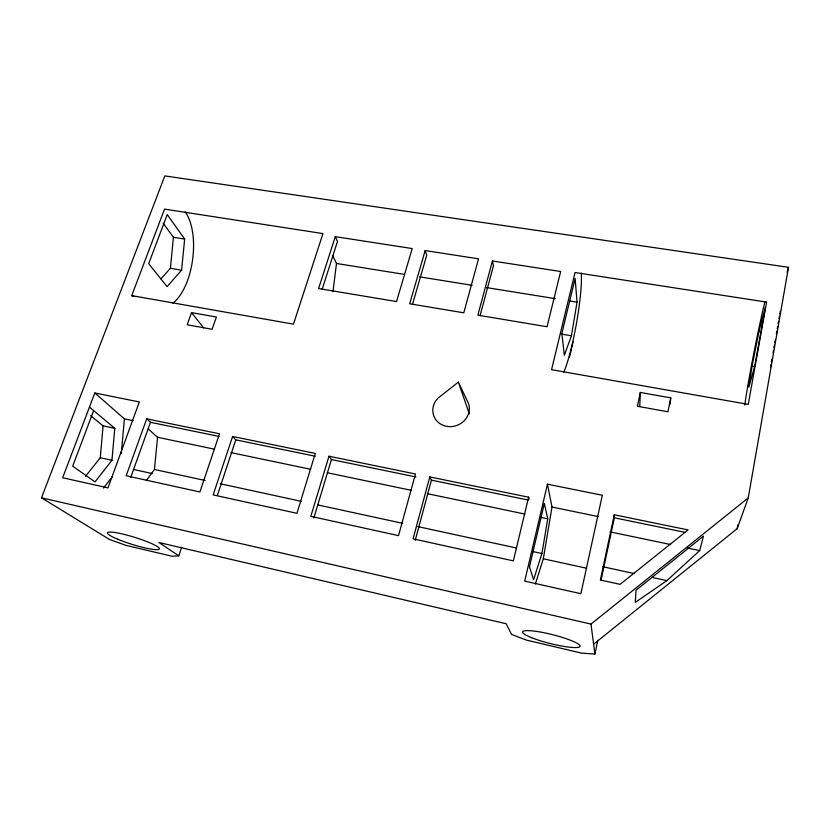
<?xml version="1.0" encoding="UTF-8"?>
<svg xmlns="http://www.w3.org/2000/svg" width="830" height="830" viewBox="0 0 830 830"><rect width="100%" height="100%" fill="white"/><g stroke="black" fill="none" stroke-linecap="round" stroke-linejoin="round"><path stroke-width="1.25" d="M639.743 406.524L640.345 392.455L670.764 397.871L670.059 404.22M85.5 476.327L100.295 457.745L103.065 425.883L90.584 415.602M93.666 410.622L72.698 466.159L95.025 481.898L111.946 460.266L114.789 428.332L89.453 407.094M121.263 453.657L124.396 418.828L94.807 392.984L62.665 477.748L107.993 487.895L139.326 401.948L94.807 392.984M160.906 278.901L170.42 268.298L173.408 237.245L163.147 223.146M146.36 480.518L154.442 469.49L157.555 437.275L148.228 428.913M181.594 270.186L184.644 239.061L167.235 214.565L148.684 263.691L167.089 286.64L181.594 270.186L170.42 268.298M332.965 291.724L336.482 263.473L332.612 255.453M752.042 366.186L748.899 387.174L754.844 365.574L765.25 307.65L758.952 331.409L752.042 366.186L754.46 366.59M571.424 335.787L577.026 302.162L575.138 278.444L561.858 333.484L564.327 355.282L571.424 335.787L561.205 334.065M541.917 553.517L547.738 518.843L544.356 503.385L529.488 566.828L533.597 579.693L541.917 553.517L533.057 551.597M535.36 584.009L543.318 558.798L552.002 507.037L547.458 484.191L602.321 495.251L580.875 593.689L524.695 581.125L547.458 484.191M770.593 366.901L771.039 364.349M771.485 361.797L771.931 359.245M773.041 352.875L773.487 350.322M773.934 347.77L774.38 345.218M774.826 342.666L775.272 340.113M776.372 333.826L776.807 331.326M777.243 328.815L777.679 326.315M778.125 323.804L778.561 321.303M778.997 318.793L779.432 316.292M779.868 313.782L780.314 311.281M593.616 644.225L737.196 528.658L748.245 497.896L788.5 267.312L164.828 175.908L41.5 497.813L109.612 539.531L125.911 545.341L171.986 556.235L178.792 555.851L181.687 547.271M737.196 528.658L737.87 524.84M670.764 397.871L667.932 411.784L637.409 406.254L640.345 392.455M178.792 555.851L158.883 542.488L506.207 623.766L511.539 634.411L526.075 640.003L581.488 653.106L594.903 654.092L597.839 640.148M601.096 580.004L614.345 517.796L614.283 514.776L688.08 529.924L620.103 584.351L600.38 580.014L614.283 514.776M569.463 357.045L573.042 341.95M528.606 497.201L513.355 560.883L413.07 538.836L429.795 476.928L528.606 497.201L529.146 499.276M699.68 550.601L703.456 536.139L635.988 590.296L635.292 602.373L666.884 580.616L699.68 550.601L687.053 547.966M492.429 260.973L477.862 315.172L547.043 326.74L560.655 271.524L492.429 260.973L493.466 265.725L480.031 315.805M415.208 540.34L431.434 480.145L429.795 476.928M787.099 272.188L788.5 267.312M412.448 304.496L426.713 255.329L425.168 250.567L478.547 258.825L463.783 312.817L409.678 303.77L425.168 250.567M313.833 518.003L331.419 459.561L328.981 456.241L310.825 516.353L398.535 535.64L415.467 473.982L328.981 456.241M322.165 289.296L337.488 241.426L335.279 236.654L412.209 248.564L396.543 301.57L318.606 288.539L335.279 236.654M232.608 436.466L213.165 494.888L296.943 513.303L315.286 453.429L232.608 436.466L235.782 439.869L315.317 456.241M217.367 495.448L235.782 439.869M130.642 477.634L150.489 422.314L146.692 418.839L126.17 475.756L199.906 491.972L219.514 433.779L146.692 418.839M191.543 312.609L187.186 324.779L212.107 329.282L216.402 317.029L191.543 312.609L203.641 327.829M131.721 295.625L164.516 209.108L322.953 233.583L293.478 324.157L131.721 295.625L134.118 296.538M103.511 488.071L112.206 476.804M41.5 497.813L590.991 624.098L748.245 497.896M458.368 382.122L438.053 398.089A18.457 16.994 -20.9 0 0 436.227 420.219A18.457 16.994 -20.9 0 0 459.042 424.493A18.457 16.994 -20.9 0 0 468.649 403.816L458.368 382.122L469.313 413.838M173.408 237.245L184.644 239.061M336.482 263.473L404.293 274.377M419.648 276.846L472.104 285.281M486.183 287.543L555.27 298.655M569.349 300.927L577.026 302.162M758.952 331.409L761.38 331.803M150.489 422.314L218.985 436.414M331.419 459.561L415.955 476.96M431.434 480.145L528.16 500.054M614.345 517.796L684.947 532.321M124.396 418.828L133.101 420.623M552.002 507.037L598.451 516.623M103.065 425.883L114.789 428.332M157.555 437.275L214.565 449.196M231.031 452.63L310.845 469.324M327.311 472.758L410.923 490.24M427.388 493.684L524.933 514.071M540.133 517.246L547.738 518.843M610.029 531.864L670.64 544.532M100.295 457.745L111.946 460.266M154.442 469.49L205.093 480.466M220.292 483.766L301.332 501.341M317.797 504.91L402.633 523.315M417.832 526.604L516.592 548.028M602.549 566.672L634.089 573.509M651.747 577.338L666.884 580.616M133.651 469.51L152.139 473.536M543.318 558.798L586.758 568.27M590.991 624.098L594.903 654.092M581.228 273.08A55.994 7.211 -79.9 0 1 576.56 322.808A55.994 7.211 -79.9 0 1 563.809 372.016M744.821 405.04A58.287 1.909 -78.9 0 1 753.806 353.341A58.287 1.909 -78.9 0 1 765.073 301.466M185.183 211.941A51.149 24.329 -82.5 0 1 192.633 259.51A51.149 24.329 -82.5 0 1 172.899 303.189M766.609 302.11L748.255 404.386L551.556 369.682L575.045 272.52L766.609 302.11M117.767 539.251A27.162 3.745 17.2 0 0 159.215 549.159A27.162 3.745 17.2 0 0 123.338 534.198A27.162 3.745 17.2 0 0 117.767 539.251M531.729 637.741A29.6 4.575 14.1 0 0 579.34 647.006A29.6 4.575 14.1 0 0 542.996 632.533A29.6 4.575 14.1 0 0 531.729 637.741"/></g></svg>
